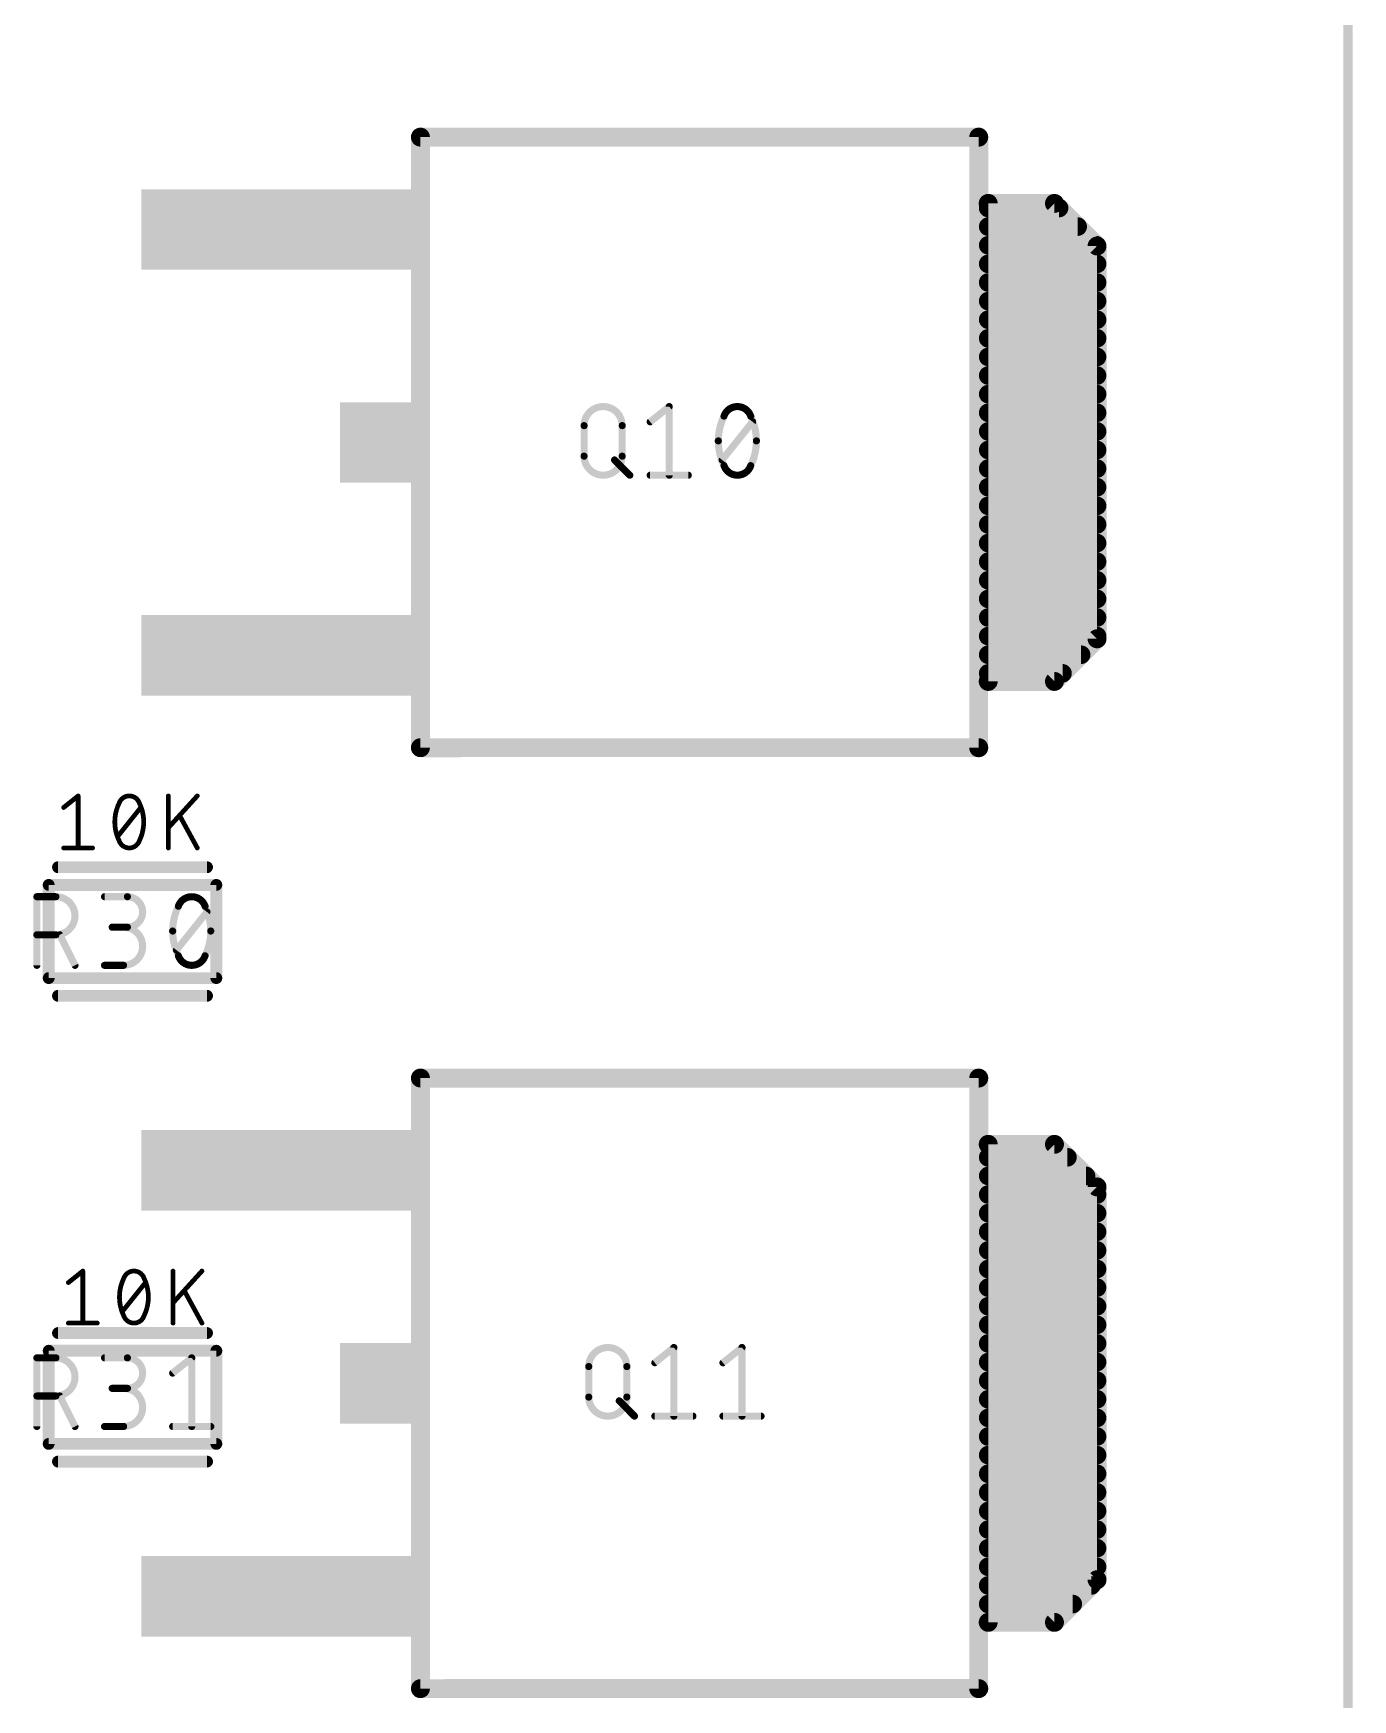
# Model space of a CAD drawing. Extents: x -0.1 to 70.1, y -0.1 to 54.
# Drawn here: x 55.88 to 70.05, y 17.95 to 35.84 of the extents above; entities that cross this region are included whole.
import ezdxf

# ---------------------------------------------------------------- set-up
doc = ezdxf.new("R2010")
doc.units = 0
for name, color, linetype in [('20', 31, 'CONTINUOUS'), ('21', 253, 'CONTINUOUS'), ('27', 253, 'CONTINUOUS'), ('51', 253, 'CONTINUOUS')]:
    doc.layers.add(name, color=color, linetype=linetype)

# ---------------------------------------------------------------- blocks, each defined once
blk = doc.blocks.new('RECT')
blk.add_solid([(-0.5, -0.5), (0.5, -0.5), (-0.5, 0.5), (0.5, 0.5)])

msp = doc.modelspace()

# ---------------------------------------------------------------- linework, layer by layer
at = {"layer": '20', "const_width": 0.1}
msp.add_lwpolyline([(70, 49), (70, 5)], dxfattribs=at)
at = {"layer": '21'}
for points, const_width in [([(60.041, 28.173), (60.041, 34.727)], 0.2032), ([(60.041, 34.727), (66.0354, 34.7266)], 0.2032), ([(66.0354, 28.1734), (60.041, 28.173)], 0.2032), ([(57.75, 26.89), (56.15, 26.89)], 0.127), ([(57.75, 25.51), (56.15, 25.51)], 0.127), ([(60.041, 18.073), (60.041, 24.627)], 0.2032), ([(60.041, 24.627), (66.0354, 24.6266)], 0.2032), ([(57.75, 21.89), (56.15, 21.89)], 0.127), ([(57.75, 20.51), (56.15, 20.51)], 0.127), ([(66.0354, 18.0734), (60.041, 18.073)], 0.2032)]:
    msp.add_lwpolyline(points, dxfattribs=dict(at, const_width=const_width))
for points, const_width in [([(60.0918, 34.727, 1), (59.9902, 34.727)], 0.1016), ([(60.041, 34.7778, 1), (60.041, 34.6762)], 0.1016), ([(66.0354, 34.6758, 1), (66.0354, 34.7774)], 0.1016), ([(60.041, 28.2238, 1), (60.041, 28.1222)], 0.1016), ([(66.0354, 28.1226, 1), (66.0354, 28.2242)], 0.1016), ([(59.9902, 28.173, 1), (60.0918, 28.173)], 0.1016), ([(56.15, 26.9217, 1), (56.15, 26.8583)], 0.0635), ([(57.75, 26.8583, 1), (57.75, 26.9217)], 0.0635), ([(56.15, 25.5418, 1), (56.15, 25.4783)], 0.0635), ([(57.75, 25.4783, 1), (57.75, 25.5418)], 0.0635), ([(60.0918, 24.627, 1), (59.9902, 24.627)], 0.1016), ([(60.041, 24.6778, 1), (60.041, 24.5762)], 0.1016), ([(66.0354, 24.5758, 1), (66.0354, 24.6774)], 0.1016), ([(56.15, 21.9217, 1), (56.15, 21.8583)], 0.0635), ([(57.75, 21.8583, 1), (57.75, 21.9217)], 0.0635), ([(56.15, 20.5418, 1), (56.15, 20.4783)], 0.0635), ([(57.75, 20.4783, 1), (57.75, 20.5418)], 0.0635), ([(60.041, 18.1238, 1), (60.041, 18.0222)], 0.1016), ([(59.9902, 18.073, 1), (60.0918, 18.073)], 0.1016), ([(66.0354, 18.0226, 1), (66.0354, 18.1242)], 0.1016)]:
    msp.add_lwpolyline(points, format="xyb", dxfattribs=dict(at, const_width=const_width))
at = {"layer": '27'}
for points, const_width in [([(62.2073, 31.6301, 1), (61.7981, 31.6301)], 0.0762), ([(62.7313, 31.8347, 1), (62.6932, 31.8347)], 0.0381), ([(62.7242, 31.8198, 1), (62.7003, 31.8496)], 0.0381), ([(63.4438, 31.8347, 0.3205), (63.3005, 31.7324)], 0.0762), ([(63.587, 31.7324, 0.3205), (63.4438, 31.8347)], 0.0762), ([(63.4438, 31.8537, 1), (63.4438, 31.8157)], 0.0381), ([(63.4438, 31.8157, 1), (63.4438, 31.8538)], 0.0381), ([(61.8172, 31.6301, 1), (61.7791, 31.6301)], 0.0381), ([(62.2264, 31.6301, 1), (62.1883, 31.6301)], 0.0381), ([(62.4957, 31.6859, 1), (62.5195, 31.6561)], 0.0381), ([(63.3005, 31.7324, 0.1139), (63.2392, 31.4664)], 0.0762), ([(63.2825, 31.7386, 1), (63.3186, 31.7262)], 0.0381), ([(63.3177, 31.724, 1), (63.2834, 31.7407)], 0.0381), ([(63.6484, 31.4664, 0.1139), (63.587, 31.7324)], 0.0762), ([(63.6041, 31.7407, 1), (63.5699, 31.724)], 0.0381), ([(63.569, 31.7262, 1), (63.605, 31.7386)], 0.0381), ([(63.6223, 31.6591, 1), (63.5926, 31.6829)], 0.0381), ([(61.7791, 31.6301, 1), (61.8172, 31.6301)], 0.0381), ([(62.1883, 31.6301, 1), (62.2264, 31.6301)], 0.0381), ([(63.2392, 31.4664, 0.1139), (63.3005, 31.2004)], 0.0762), ([(63.2582, 31.4664, 1), (63.2201, 31.4664)], 0.0381), ([(63.2201, 31.4664, 1), (63.2582, 31.4664)], 0.0381), ([(63.587, 31.2004, 0.1139), (63.6484, 31.4664)], 0.0762), ([(63.6674, 31.4664, 1), (63.6293, 31.4664)], 0.0381), ([(63.6293, 31.4664, 1), (63.6674, 31.4664)], 0.0381), ([(61.7981, 31.3027, 1), (62.2073, 31.3027)], 0.0762), ([(61.8171, 31.3027, 1), (61.779, 31.3027)], 0.0381), ([(61.7791, 31.3027, 1), (61.8172, 31.3027)], 0.0381), ([(62.2264, 31.3027, 1), (62.1883, 31.3027)], 0.0381), ([(62.1883, 31.3027, 1), (62.2264, 31.3027)], 0.0381), ([(62.1389, 31.2753, 1), (62.112, 31.2483)], 0.0381), ([(62.2757, 31.0846, 1), (62.3026, 31.1116)], 0.0381), ([(62.5076, 31.1172, 1), (62.5076, 31.0791)], 0.0381), ([(62.9169, 31.0791, 1), (62.9169, 31.1172)], 0.0381), ([(63.2652, 31.2737, 1), (63.295, 31.2499)], 0.0381), ([(63.3005, 31.2004, 0.3205), (63.4438, 31.0981)], 0.0762), ([(63.3186, 31.2066, 1), (63.2825, 31.1942)], 0.0381), ([(63.2834, 31.1921, 1), (63.3177, 31.2088)], 0.0381), ([(63.4438, 31.0981, 0.3205), (63.587, 31.2004)], 0.0762), ([(63.4438, 31.1171, 1), (63.4438, 31.0791)], 0.0381), ([(63.4438, 31.0791, 1), (63.4438, 31.1171)], 0.0381), ([(63.5699, 31.2088, 1), (63.6041, 31.1921)], 0.0381), ([(63.605, 31.1942, 1), (63.569, 31.2066)], 0.0381), ([(62.6932, 31.0981, 1), (62.7313, 31.0981)], 0.0381), ([(56.2031, 27.5413, 1), (56.219, 27.5214)], 0.0254), ([(56.379, 27.6555, 1), (56.3536, 27.6555)], 0.0254), ([(56.3742, 27.6456, 1), (56.3584, 27.6654)], 0.0254), ([(56.8063, 27.5779, 0.1139), (56.7597, 27.3761)], 0.0508), ([(56.9149, 27.6555, 0.3205), (56.8063, 27.5779)], 0.0508), ([(56.7943, 27.582, 1), (56.8183, 27.5738)], 0.0254), ([(56.8177, 27.5724, 1), (56.7949, 27.5835)], 0.0254), ([(57.0236, 27.5779, 0.3205), (56.9149, 27.6555)], 0.0508), ([(56.9149, 27.6682, 1), (56.9149, 27.6428)], 0.0254), ([(56.9149, 27.6428, 1), (56.9149, 27.6682)], 0.0254), ([(57.0702, 27.3761, 0.1139), (57.0236, 27.5779)], 0.0508), ([(57.035, 27.5835, 1), (57.0122, 27.5724)], 0.0254), ([(57.0116, 27.5738, 1), (57.0356, 27.582)], 0.0254), ([(57.049, 27.5234, 1), (57.0292, 27.5393)], 0.0254), ([(57.3476, 27.6555, 1), (57.3222, 27.6555)], 0.0254), ([(57.6548, 27.647, 1), (57.636, 27.6641)], 0.0254), ([(56.7597, 27.3761, 0.1139), (56.8063, 27.1743)], 0.0508), ([(56.7724, 27.3761, 1), (56.747, 27.3761)], 0.0254), ([(56.747, 27.3761, 1), (56.7724, 27.3761)], 0.0254), ([(57.0236, 27.1743, 0.1139), (57.0702, 27.3761)], 0.0508), ([(57.0829, 27.3761, 1), (57.0575, 27.3761)], 0.0254), ([(57.0575, 27.3761, 1), (57.0829, 27.3761)], 0.0254), ([(57.4703, 27.4443, 1), (57.448, 27.4321)], 0.0254), ([(56.7808, 27.2288, 1), (56.8007, 27.213)], 0.0254), ([(56.8063, 27.1743, 0.3205), (56.9149, 27.0967)], 0.0508), ([(56.8183, 27.1785, 1), (56.7943, 27.1702)], 0.0254), ([(56.7949, 27.1688, 1), (56.8177, 27.1799)], 0.0254), ([(56.9149, 27.0967, 0.3205), (57.0236, 27.1743)], 0.0508), ([(57.0122, 27.1799, 1), (57.035, 27.1688)], 0.0254), ([(57.0356, 27.1702, 1), (57.0116, 27.1785)], 0.0254), ([(57.3255, 27.3226, 1), (57.3443, 27.3055)], 0.0254), ([(56.2111, 27.1094, 1), (56.2111, 27.084)], 0.0254), ([(56.3536, 27.0967, 1), (56.379, 27.0967)], 0.0254), ([(56.5215, 27.084, 1), (56.5215, 27.1094)], 0.0254), ([(56.9149, 27.1094, 1), (56.9149, 27.084)], 0.0254), ([(56.9149, 27.084, 1), (56.9149, 27.1094)], 0.0254), ([(57.3222, 27.0967, 1), (57.3476, 27.0967)], 0.0254), ([(57.6342, 27.0906, 1), (57.6565, 27.1028)], 0.0254), ([(55.9422, 26.5736, 1), (55.9041, 26.5736)], 0.0381), ([(55.9231, 26.5926, 1), (55.9231, 26.5545)], 0.0381), ([(56.1277, 26.1643, 1), (56.1277, 26.5736)], 0.0762), ([(56.1277, 26.5926, 1), (56.1277, 26.5545)], 0.0381), ([(56.1277, 26.5545, 1), (56.1277, 26.5926)], 0.0381), ([(56.6495, 26.5926, 1), (56.6495, 26.5545)], 0.0381), ([(56.8951, 26.2462, 1), (56.8951, 26.5736)], 0.0762), ([(56.8951, 26.5926, 1), (56.8951, 26.5545)], 0.0381), ([(56.8951, 26.5545, 1), (56.8951, 26.5926)], 0.0381), ([(57.4424, 26.4713, 0.1139), (57.3811, 26.2053)], 0.0762), ([(57.5857, 26.5736, 0.3205), (57.4424, 26.4713)], 0.0762), ([(57.4244, 26.4774, 1), (57.4605, 26.4651)], 0.0381), ([(57.4596, 26.4629, 1), (57.4253, 26.4796)], 0.0381), ([(57.7289, 26.4713, 0.3205), (57.5857, 26.5736)], 0.0762), ([(57.5857, 26.5926, 1), (57.5857, 26.5545)], 0.0381), ([(57.5857, 26.5545, 1), (57.5857, 26.5926)], 0.0381), ([(57.7903, 26.2053, 0.1139), (57.7289, 26.4713)], 0.0762), ([(57.746, 26.4796, 1), (57.7118, 26.4629)], 0.0381), ([(57.7109, 26.4651, 1), (57.7469, 26.4774)], 0.0381), ([(57.7642, 26.398, 1), (57.7345, 26.4218)], 0.0381), ([(55.9231, 26.1834, 1), (55.9231, 26.1453)], 0.0381), ([(56.1277, 26.1834, 1), (56.1277, 26.1453)], 0.0381), ([(56.1277, 26.1453, 1), (56.1277, 26.1834)], 0.0381), ([(56.1857, 26.1729, 1), (56.1516, 26.1558)], 0.0381), ([(56.7314, 26.2652, 1), (56.7314, 26.2271)], 0.0381), ([(56.8541, 25.837, 1), (56.8541, 26.2462)], 0.0762), ([(56.8541, 26.2652, 1), (56.8541, 26.2271)], 0.0381), ([(56.8951, 26.2652, 1), (56.8951, 26.2271)], 0.0381), ([(56.8951, 26.2271, 1), (56.8951, 26.2652)], 0.0381), ([(57.3811, 26.2053, 0.1139), (57.4424, 25.9393)], 0.0762), ([(57.4001, 26.2053, 1), (57.362, 26.2053)], 0.0381), ([(57.362, 26.2053, 1), (57.4001, 26.2053)], 0.0381), ([(57.7289, 25.9393, 0.1139), (57.7903, 26.2053)], 0.0762), ([(57.8093, 26.2053, 1), (57.7712, 26.2053)], 0.0381), ([(57.7712, 26.2053, 1), (57.8093, 26.2053)], 0.0381), ([(57.4071, 26.0125, 1), (57.4369, 25.9887)], 0.0381), ([(57.4424, 25.9393, 0.3205), (57.5857, 25.837)], 0.0762), ([(57.4605, 25.9454, 1), (57.4244, 25.9331)], 0.0381), ([(57.4253, 25.9309, 1), (57.4596, 25.9476)], 0.0381), ([(57.5857, 25.837, 0.3205), (57.7289, 25.9393)], 0.0762), ([(57.7118, 25.9476, 1), (57.746, 25.9309)], 0.0381), ([(57.7469, 25.9331, 1), (57.7109, 25.9454)], 0.0381), ([(55.9041, 25.837, 1), (55.9422, 25.837)], 0.0381), ([(56.3153, 25.8284, 1), (56.3494, 25.8455)], 0.0381), ([(56.6495, 25.856, 1), (56.6495, 25.8179)], 0.0381), ([(56.8541, 25.856, 1), (56.8541, 25.8179)], 0.0381), ([(56.8541, 25.8179, 1), (56.8541, 25.856)], 0.0381), ([(57.5857, 25.856, 1), (57.5857, 25.8179)], 0.0381), ([(57.5857, 25.8179, 1), (57.5857, 25.856)], 0.0381), ([(56.429, 22.5555, 1), (56.4036, 22.5555)], 0.0254), ([(56.4242, 22.5456, 1), (56.4084, 22.5654)], 0.0254), ([(56.9649, 22.5555, 0.3205), (56.8563, 22.4779)], 0.0508), ([(57.0736, 22.4779, 0.3205), (56.9649, 22.5555)], 0.0508), ([(56.9649, 22.5682, 1), (56.9649, 22.5428)], 0.0254), ([(56.9649, 22.5428, 1), (56.9649, 22.5682)], 0.0254), ([(57.3976, 22.5555, 1), (57.3722, 22.5555)], 0.0254), ([(57.7048, 22.547, 1), (57.686, 22.5641)], 0.0254), ([(56.2531, 22.4413, 1), (56.269, 22.4214)], 0.0254), ([(56.8563, 22.4779, 0.1139), (56.8097, 22.2761)], 0.0508), ([(56.8443, 22.482, 1), (56.8683, 22.4738)], 0.0254), ([(56.8677, 22.4724, 1), (56.8449, 22.4835)], 0.0254), ([(57.1202, 22.2761, 0.1139), (57.0736, 22.4779)], 0.0508), ([(57.085, 22.4835, 1), (57.0622, 22.4724)], 0.0254), ([(57.0616, 22.4738, 1), (57.0856, 22.482)], 0.0254), ([(57.099, 22.4234, 1), (57.0792, 22.4393)], 0.0254), ([(57.5203, 22.3443, 1), (57.498, 22.3321)], 0.0254), ([(56.8097, 22.2761, 0.1139), (56.8563, 22.0743)], 0.0508), ([(56.8224, 22.2761, 1), (56.797, 22.2761)], 0.0254), ([(56.797, 22.2761, 1), (56.8224, 22.2761)], 0.0254), ([(57.0736, 22.0743, 0.1139), (57.1202, 22.2761)], 0.0508), ([(57.1329, 22.2761, 1), (57.1075, 22.2761)], 0.0254), ([(57.1075, 22.2761, 1), (57.1329, 22.2761)], 0.0254), ([(57.3755, 22.2226, 1), (57.3943, 22.2055)], 0.0254), ([(56.2611, 22.0094, 1), (56.2611, 21.984)], 0.0254), ([(56.4036, 21.9967, 1), (56.429, 21.9967)], 0.0254), ([(56.5715, 21.984, 1), (56.5715, 22.0094)], 0.0254), ([(56.8308, 22.1288, 1), (56.8507, 22.113)], 0.0254), ([(56.8563, 22.0743, 0.3205), (56.9649, 21.9967)], 0.0508), ([(56.8683, 22.0785, 1), (56.8443, 22.0702)], 0.0254), ([(56.8449, 22.0688, 1), (56.8677, 22.0799)], 0.0254), ([(56.9649, 21.9967, 0.3205), (57.0736, 22.0743)], 0.0508), ([(56.9649, 22.0094, 1), (56.9649, 21.984)], 0.0254), ([(56.9649, 21.984, 1), (56.9649, 22.0094)], 0.0254), ([(57.0622, 22.0799, 1), (57.085, 22.0688)], 0.0254), ([(57.0856, 22.0702, 1), (57.0616, 22.0785)], 0.0254), ([(57.3722, 21.9967, 1), (57.3976, 21.9967)], 0.0254), ([(57.6842, 21.9906, 1), (57.7065, 22.0028)], 0.0254), ([(55.9422, 21.6236, 1), (55.9041, 21.6236)], 0.0381), ([(55.9231, 21.6426, 1), (55.9231, 21.6045)], 0.0381), ([(56.1277, 21.2143, 1), (56.1277, 21.6236)], 0.0762), ([(56.1277, 21.6426, 1), (56.1277, 21.6045)], 0.0381), ([(56.1277, 21.6045, 1), (56.1277, 21.6426)], 0.0381), ([(56.6495, 21.6426, 1), (56.6495, 21.6045)], 0.0381), ([(56.8951, 21.2962, 1), (56.8951, 21.6236)], 0.0762), ([(56.8951, 21.6426, 1), (56.8951, 21.6045)], 0.0381), ([(56.8951, 21.6045, 1), (56.8951, 21.6426)], 0.0381), ([(57.6047, 21.6236, 1), (57.5666, 21.6236)], 0.0381), ([(57.5976, 21.6087, 1), (57.5738, 21.6384)], 0.0381), ([(62.2573, 21.5301, 1), (61.8481, 21.5301)], 0.0762), ([(62.7813, 21.7347, 1), (62.7432, 21.7347)], 0.0381), ([(62.7742, 21.7198, 1), (62.7503, 21.7496)], 0.0381), ([(63.5128, 21.7347, 1), (63.4747, 21.7347)], 0.0381), ([(63.5057, 21.7198, 1), (63.4819, 21.7496)], 0.0381), ([(57.3692, 21.4747, 1), (57.393, 21.445)], 0.0381), ([(61.8672, 21.5301, 1), (61.8291, 21.5301)], 0.0381), ([(61.8291, 21.5301, 1), (61.8672, 21.5301)], 0.0381), ([(62.2764, 21.5301, 1), (62.2383, 21.5301)], 0.0381), ([(62.2383, 21.5301, 1), (62.2764, 21.5301)], 0.0381), ([(62.5457, 21.5859, 1), (62.5695, 21.5561)], 0.0381), ([(63.2773, 21.5859, 1), (63.3011, 21.5561)], 0.0381), ([(56.7314, 21.3152, 1), (56.7314, 21.2771)], 0.0381), ([(56.8541, 20.887, 1), (56.8541, 21.2962)], 0.0762), ([(56.8541, 21.3152, 1), (56.8541, 21.2771)], 0.0381), ([(56.8951, 21.3152, 1), (56.8951, 21.2771)], 0.0381), ([(56.8951, 21.2771, 1), (56.8951, 21.3152)], 0.0381), ([(55.9231, 21.2334, 1), (55.9231, 21.1953)], 0.0381), ([(56.1277, 21.2334, 1), (56.1277, 21.1953)], 0.0381), ([(56.1277, 21.1953, 1), (56.1277, 21.2334)], 0.0381), ([(56.1857, 21.2229, 1), (56.1516, 21.2058)], 0.0381), ([(61.8481, 21.2027, 1), (62.2573, 21.2027)], 0.0762), ([(61.8671, 21.2027, 1), (61.829, 21.2027)], 0.0381), ([(61.8291, 21.2027, 1), (61.8672, 21.2027)], 0.0381), ([(62.1889, 21.1753, 1), (62.162, 21.1483)], 0.0381), ([(62.2764, 21.2027, 1), (62.2383, 21.2027)], 0.0381), ([(62.2383, 21.2027, 1), (62.2764, 21.2027)], 0.0381), ([(62.3257, 20.9846, 1), (62.3526, 21.0116)], 0.0381), ([(62.5576, 21.0172, 1), (62.5576, 20.9791)], 0.0381), ([(62.7432, 20.9981, 1), (62.7813, 20.9981)], 0.0381), ([(62.9669, 20.9791, 1), (62.9669, 21.0172)], 0.0381), ([(63.2892, 21.0172, 1), (63.2892, 20.9791)], 0.0381), ([(63.4747, 20.9981, 1), (63.5128, 20.9981)], 0.0381), ([(63.6984, 20.9791, 1), (63.6984, 21.0172)], 0.0381), ([(55.9041, 20.887, 1), (55.9422, 20.887)], 0.0381), ([(56.3153, 20.8784, 1), (56.3494, 20.8955)], 0.0381), ([(56.6495, 20.906, 1), (56.6495, 20.8679)], 0.0381), ([(56.8541, 20.906, 1), (56.8541, 20.8679)], 0.0381), ([(56.8541, 20.8679, 1), (56.8541, 20.906)], 0.0381), ([(57.3811, 20.906, 1), (57.3811, 20.8679)], 0.0381), ([(57.5666, 20.887, 1), (57.6047, 20.887)], 0.0381), ([(57.7903, 20.8679, 1), (57.7903, 20.906)], 0.0381)]:
    msp.add_lwpolyline(points, format="xyb", dxfattribs=dict(at, const_width=const_width))
for points, const_width in [([(62.5076, 31.671), (62.7123, 31.8347)], 0.0762), ([(62.7123, 31.8347), (62.7123, 31.0981)], 0.0762), ([(61.7981, 31.3027), (61.7981, 31.6301)], 0.0762), ([(62.2073, 31.6301), (62.2073, 31.3027)], 0.0762), ([(63.2801, 31.2618), (63.6075, 31.671)], 0.0762), ([(62.1255, 31.2618), (62.2892, 31.0981)], 0.0762), ([(62.5076, 31.0981), (62.9169, 31.0981)], 0.0762), ([(56.2111, 27.5314), (56.3663, 27.6555)], 0.0508), ([(56.3663, 27.6555), (56.3663, 27.0967)], 0.0508), ([(56.7908, 27.2209), (57.0391, 27.5314)], 0.0508), ([(57.3349, 27.0967), (57.3349, 27.6555)], 0.0508), ([(57.6454, 27.6555), (57.3349, 27.314)], 0.0508), ([(57.6454, 27.0967), (57.4591, 27.4382)], 0.0508), ([(56.2111, 27.0967), (56.5215, 27.0967)], 0.0508), ([(55.9231, 25.837), (55.9231, 26.5736)], 0.0762), ([(55.9231, 26.5736), (56.1277, 26.5736)], 0.0762), ([(56.6495, 26.5736), (56.8951, 26.5736)], 0.0762), ([(57.422, 26.0006), (57.7494, 26.4099)], 0.0762), ([(56.1277, 26.1643), (55.9231, 26.1643)], 0.0762), ([(56.3324, 25.837), (56.1687, 26.1643)], 0.0762), ([(56.8951, 26.2462), (56.7314, 26.2462)], 0.0762), ([(56.6495, 25.837), (56.8541, 25.837)], 0.0762), ([(56.2611, 22.4314), (56.4163, 22.5555)], 0.0508), ([(56.4163, 22.5555), (56.4163, 21.9967)], 0.0508), ([(57.3849, 21.9967), (57.3849, 22.5555)], 0.0508), ([(57.6954, 22.5555), (57.3849, 22.214)], 0.0508), ([(56.8408, 22.1209), (57.0891, 22.4314)], 0.0508), ([(57.6954, 21.9967), (57.5091, 22.3382)], 0.0508), ([(56.2611, 21.9967), (56.5715, 21.9967)], 0.0508), ([(55.9231, 20.887), (55.9231, 21.6236)], 0.0762), ([(55.9231, 21.6236), (56.1277, 21.6236)], 0.0762), ([(56.6495, 21.6236), (56.8951, 21.6236)], 0.0762), ([(57.3811, 21.4599), (57.5857, 21.6236)], 0.0762), ([(57.5857, 21.6236), (57.5857, 20.887)], 0.0762), ([(62.5576, 21.571), (62.7623, 21.7347)], 0.0762), ([(62.7623, 21.7347), (62.7623, 20.9981)], 0.0762), ([(63.2892, 21.571), (63.4938, 21.7347)], 0.0762), ([(63.4938, 21.7347), (63.4938, 20.9981)], 0.0762), ([(61.8481, 21.2027), (61.8481, 21.5301)], 0.0762), ([(62.2573, 21.5301), (62.2573, 21.2027)], 0.0762), ([(56.8951, 21.2962), (56.7314, 21.2962)], 0.0762), ([(56.1277, 21.2143), (55.9231, 21.2143)], 0.0762), ([(56.3324, 20.887), (56.1687, 21.2143)], 0.0762), ([(62.1755, 21.1618), (62.3392, 20.9981)], 0.0762), ([(62.5576, 20.9981), (62.9669, 20.9981)], 0.0762), ([(63.2892, 20.9981), (63.6984, 20.9981)], 0.0762), ([(56.6495, 20.887), (56.8541, 20.887)], 0.0762), ([(57.3811, 20.887), (57.7903, 20.887)], 0.0762)]:
    msp.add_lwpolyline(points, dxfattribs=dict(at, const_width=const_width))
at = {"layer": '51'}
for points, const_width in [([(66.035, 34.727), (66.0346, 28.1726)], 0.2032), ([(66.137, 34.0154), (66.8482, 34.0154)], 0.2032), ([(66.137, 28.8846), (66.137, 34.0154)], 0.2032), ([(66.137, 34.0154), (66.8482, 34.0154)], 0.1998), ([(66.137, 28.8846), (66.137, 34.0154)], 0.1998), ([(66.137, 33.966), (66.8976, 33.966)], 0.1998), ([(66.8482, 34.0154), (67.3054, 33.5582)], 0.2032), ([(66.8482, 34.0154), (67.3054, 33.5582)], 0.1998), ([(66.137, 33.7662), (67.0974, 33.7662)], 0.1998), ([(66.137, 33.5664), (67.2972, 33.5664)], 0.1998), ([(67.3054, 33.5582), (67.3054, 29.3418)], 0.2032), ([(67.3054, 33.5582), (67.3054, 29.3418)], 0.1998), ([(66.137, 33.3666), (67.3054, 33.3666)], 0.1998), ([(66.137, 33.1668), (67.3054, 33.1668)], 0.1998), ([(66.137, 32.967), (67.3054, 32.967)], 0.1998), ([(66.137, 32.7672), (67.3054, 32.7672)], 0.1998), ([(66.137, 32.5674), (67.3054, 32.5674)], 0.1998), ([(66.137, 32.3676), (67.3054, 32.3676)], 0.1998), ([(66.137, 32.1678), (67.3054, 32.1678)], 0.1998), ([(66.137, 31.968), (67.3054, 31.968)], 0.1998), ([(66.137, 31.7682), (67.3054, 31.7682)], 0.1998), ([(66.137, 31.5684), (67.3054, 31.5684)], 0.1998), ([(66.137, 31.3686), (67.3054, 31.3686)], 0.1998), ([(66.137, 31.1688), (67.3054, 31.1688)], 0.1998), ([(66.137, 30.969), (67.3054, 30.969)], 0.1998), ([(66.137, 30.7692), (67.3054, 30.7692)], 0.1998), ([(66.137, 30.5694), (67.3054, 30.5694)], 0.1998), ([(66.137, 30.3696), (67.3054, 30.3696)], 0.1998), ([(66.137, 30.1698), (67.3054, 30.1698)], 0.1998), ([(66.137, 29.97), (67.3054, 29.97)], 0.1998), ([(66.137, 29.7702), (67.3054, 29.7702)], 0.1998), ([(66.137, 29.5704), (67.3054, 29.5704)], 0.1998), ([(66.137, 29.3706), (67.3054, 29.3706)], 0.1998), ([(67.3054, 29.3418), (66.8482, 28.8846)], 0.2032), ([(67.3054, 29.3418), (66.8482, 28.8846)], 0.1998), ([(66.137, 29.1708), (67.1344, 29.1708)], 0.1998), ([(66.8482, 28.8846), (66.137, 28.8846)], 0.2032), ([(66.137, 28.971), (66.9346, 28.971)], 0.1998), ([(66.8482, 28.8846), (66.137, 28.8846)], 0.1998), ([(57.85, 26.7), (56.05, 26.7)], 0.127), ([(56.05, 25.7), (56.05, 26.7)], 0.127), ([(57.85, 25.7), (57.85, 26.7)], 0.127), ([(57.85, 25.7), (56.05, 25.7)], 0.127), ([(66.035, 24.627), (66.0346, 18.0726)], 0.2032), ([(66.137, 23.9154), (66.8482, 23.9154)], 0.2032), ([(66.137, 18.7846), (66.137, 23.9154)], 0.2032), ([(66.137, 23.9154), (66.8482, 23.9154)], 0.1998), ([(66.137, 18.7846), (66.137, 23.9154)], 0.1998), ([(66.8482, 23.9154), (67.3054, 23.4582)], 0.2032), ([(66.8482, 23.9154), (67.3054, 23.4582)], 0.1998), ([(66.137, 23.7762), (66.9874, 23.7762)], 0.1998), ([(66.137, 23.5764), (67.1872, 23.5764)], 0.1998), ([(66.137, 23.3766), (67.3054, 23.3766)], 0.1998), ([(67.3054, 23.4582), (67.3054, 19.2418)], 0.2032), ([(67.3054, 23.4582), (67.3054, 19.2418)], 0.1998), ([(66.137, 23.1768), (67.3054, 23.1768)], 0.1998), ([(66.137, 22.977), (67.3054, 22.977)], 0.1998), ([(66.137, 22.7772), (67.3054, 22.7772)], 0.1998), ([(66.137, 22.5774), (67.3054, 22.5774)], 0.1998), ([(66.137, 22.3776), (67.3054, 22.3776)], 0.1998), ([(66.137, 22.1778), (67.3054, 22.1778)], 0.1998), ([(66.137, 21.978), (67.3054, 21.978)], 0.1998), ([(66.137, 21.7782), (67.3054, 21.7782)], 0.1998), ([(57.85, 21.7), (56.05, 21.7)], 0.127), ([(56.05, 20.7), (56.05, 21.7)], 0.127), ([(57.85, 20.7), (57.85, 21.7)], 0.127), ([(66.137, 21.5784), (67.3054, 21.5784)], 0.1998), ([(66.137, 21.3786), (67.3054, 21.3786)], 0.1998), ([(66.137, 21.1788), (67.3054, 21.1788)], 0.1998), ([(66.137, 20.979), (67.3054, 20.979)], 0.1998), ([(57.85, 20.7), (56.05, 20.7)], 0.127), ([(66.137, 20.7792), (67.3054, 20.7792)], 0.1998), ([(66.137, 20.5794), (67.3054, 20.5794)], 0.1998), ([(66.137, 20.3796), (67.3054, 20.3796)], 0.1998), ([(66.137, 20.1798), (67.3054, 20.1798)], 0.1998), ([(66.137, 19.98), (67.3054, 19.98)], 0.1998), ([(66.137, 19.7802), (67.3054, 19.7802)], 0.1998), ([(66.137, 19.5804), (67.3054, 19.5804)], 0.1998), ([(66.137, 19.3806), (67.3054, 19.3806)], 0.1998), ([(67.3054, 19.2418), (66.8482, 18.7846)], 0.2032), ([(67.3054, 19.2418), (66.8482, 18.7846)], 0.1998), ([(66.137, 19.1808), (67.2444, 19.1808)], 0.1998), ([(66.137, 18.981), (67.0446, 18.981)], 0.1998), ([(66.8482, 18.7846), (66.137, 18.7846)], 0.2032), ([(66.8482, 18.7846), (66.137, 18.7846)], 0.1998)]:
    msp.add_lwpolyline(points, dxfattribs=dict(at, const_width=const_width))
for points, const_width in [([(66.0858, 34.727, 1), (65.9842, 34.727)], 0.1016), ([(66.137, 34.0662, 1), (66.137, 33.9646)], 0.1016), ([(66.1878, 34.0154, 1), (66.0862, 34.0154)], 0.1016), ([(66.137, 34.0654, 1), (66.137, 33.9654)], 0.0999), ([(66.137, 34.016, 1), (66.137, 33.916)], 0.0999), ([(66.1869, 34.0154, 1), (66.0871, 34.0154)], 0.0999), ([(66.8841, 34.0513, 1), (66.8123, 33.9795)], 0.1016), ([(66.8835, 34.0507, 1), (66.8129, 33.9801)], 0.0999), ([(66.8482, 33.9646, 1), (66.8482, 34.0662)], 0.1016), ([(66.8482, 33.9654, 1), (66.8482, 34.0654)], 0.0999), ([(66.8976, 33.916, 1), (66.8976, 34.016)], 0.0999), ([(66.137, 33.8162, 1), (66.137, 33.7163)], 0.0999), ([(67.0974, 33.7163, 1), (67.0974, 33.8162)], 0.0999), ([(66.137, 33.6164, 1), (66.137, 33.5164)], 0.0999), ([(67.3562, 33.5582, 1), (67.2546, 33.5582)], 0.1016), ([(67.3554, 33.5582, 1), (67.2555, 33.5582)], 0.0999), ([(67.2695, 33.5223, 1), (67.3413, 33.5941)], 0.1016), ([(67.2701, 33.5229, 1), (67.3407, 33.5935)], 0.0999), ([(67.2972, 33.5164, 1), (67.2972, 33.6164)], 0.0999), ([(66.137, 33.4166, 1), (66.137, 33.3166)], 0.0999), ([(67.3054, 33.3166, 1), (67.3054, 33.4166)], 0.0999), ([(66.137, 33.2168, 1), (66.137, 33.1168)], 0.0999), ([(67.3054, 33.1168, 1), (67.3054, 33.2168)], 0.0999), ([(66.137, 33.017, 1), (66.137, 32.917)], 0.0999), ([(67.3054, 32.917, 1), (67.3054, 33.017)], 0.0999), ([(66.137, 32.8172, 1), (66.137, 32.7172)], 0.0999), ([(67.3054, 32.7172, 1), (67.3054, 32.8172)], 0.0999), ([(66.137, 32.6174, 1), (66.137, 32.5174)], 0.0999), ([(67.3054, 32.5174, 1), (67.3054, 32.6174)], 0.0999), ([(66.137, 32.4176, 1), (66.137, 32.3177)], 0.0999), ([(67.3054, 32.3177, 1), (67.3054, 32.4176)], 0.0999), ([(66.137, 32.2178, 1), (66.137, 32.1178)], 0.0999), ([(67.3054, 32.1178, 1), (67.3054, 32.2178)], 0.0999), ([(66.137, 32.0179, 1), (66.137, 31.9181)], 0.0999), ([(67.3054, 31.9181, 1), (67.3054, 32.0179)], 0.0999), ([(66.137, 31.8181, 1), (66.137, 31.7183)], 0.0999), ([(67.3054, 31.7183, 1), (67.3054, 31.8181)], 0.0999), ([(66.137, 31.6183, 1), (66.137, 31.5185)], 0.0999), ([(67.3054, 31.5185, 1), (67.3054, 31.6183)], 0.0999), ([(66.137, 31.4185, 1), (66.137, 31.3187)], 0.0999), ([(67.3054, 31.3187, 1), (67.3054, 31.4185)], 0.0999), ([(66.137, 31.2188, 1), (66.137, 31.1189)], 0.0999), ([(67.3054, 31.1189, 1), (67.3054, 31.2188)], 0.0999), ([(66.137, 31.019, 1), (66.137, 30.9191)], 0.0999), ([(67.3054, 30.9191, 1), (67.3054, 31.019)], 0.0999), ([(66.137, 30.8192, 1), (66.137, 30.7193)], 0.0999), ([(67.3054, 30.7193, 1), (67.3054, 30.8192)], 0.0999), ([(66.137, 30.6194, 1), (66.137, 30.5195)], 0.0999), ([(67.3054, 30.5195, 1), (67.3054, 30.6194)], 0.0999), ([(66.137, 30.4196, 1), (66.137, 30.3197)], 0.0999), ([(67.3054, 30.3197, 1), (67.3054, 30.4196)], 0.0999), ([(66.137, 30.2198, 1), (66.137, 30.1199)], 0.0999), ([(67.3054, 30.1199, 1), (67.3054, 30.2198)], 0.0999), ([(66.137, 30.02, 1), (66.137, 29.9201)], 0.0999), ([(67.3054, 29.9201, 1), (67.3054, 30.02)], 0.0999), ([(66.137, 29.8202, 1), (66.137, 29.7203)], 0.0999), ([(67.3054, 29.7203, 1), (67.3054, 29.8202)], 0.0999), ([(66.137, 29.6204, 1), (66.137, 29.5205)], 0.0999), ([(67.3054, 29.5205, 1), (67.3054, 29.6204)], 0.0999), ([(66.137, 29.4206, 1), (66.137, 29.3207)], 0.0999), ([(67.2546, 29.3418, 1), (67.3562, 29.3418)], 0.1016), ([(67.2555, 29.3418, 1), (67.3554, 29.3418)], 0.0999), ([(67.3413, 29.3059, 1), (67.2695, 29.3777)], 0.1016), ([(67.3407, 29.3065, 1), (67.2701, 29.3771)], 0.0999), ([(67.3054, 29.3207, 1), (67.3054, 29.4206)], 0.0999), ([(66.137, 29.2207, 1), (66.137, 29.1209)], 0.0999), ([(67.1344, 29.1209, 1), (67.1344, 29.2207)], 0.0999), ([(66.137, 28.9354, 1), (66.137, 28.8338)], 0.1016), ([(66.137, 29.0209, 1), (66.137, 28.9211)], 0.0999), ([(66.137, 28.9346, 1), (66.137, 28.8347)], 0.0999), ([(66.8482, 28.8338, 1), (66.8482, 28.9354)], 0.1016), ([(66.8482, 28.8347, 1), (66.8482, 28.9346)], 0.0999), ([(66.9346, 28.9211, 1), (66.9346, 29.0209)], 0.0999), ([(66.0862, 28.8846, 1), (66.1878, 28.8846)], 0.1016), ([(66.0871, 28.8846, 1), (66.1869, 28.8846)], 0.0999), ([(66.8123, 28.9205, 1), (66.8841, 28.8487)], 0.1016), ([(66.8129, 28.9199, 1), (66.8835, 28.8493)], 0.0999), ([(65.9838, 28.1726, 1), (66.0854, 28.1726)], 0.1016), ([(56.05, 26.7318, 1), (56.05, 26.6683)], 0.0635), ([(56.0818, 26.7, 1), (56.0183, 26.7)], 0.0635), ([(57.8818, 26.7, 1), (57.8182, 26.7)], 0.0635), ([(57.85, 26.6683, 1), (57.85, 26.7318)], 0.0635), ([(56.05, 25.7318, 1), (56.05, 25.6683)], 0.0635), ([(57.85, 25.6683, 1), (57.85, 25.7318)], 0.0635), ([(56.0183, 25.7, 1), (56.0818, 25.7)], 0.0635), ([(57.8182, 25.7, 1), (57.8818, 25.7)], 0.0635), ([(66.0858, 24.627, 1), (65.9842, 24.627)], 0.1016), ([(66.137, 23.9662, 1), (66.137, 23.8646)], 0.1016), ([(66.1878, 23.9154, 1), (66.0862, 23.9154)], 0.1016), ([(66.137, 23.9654, 1), (66.137, 23.8655)], 0.0999), ([(66.1869, 23.9154, 1), (66.0871, 23.9154)], 0.0999), ([(66.8841, 23.9513, 1), (66.8123, 23.8795)], 0.1016), ([(66.8835, 23.9507, 1), (66.8129, 23.8801)], 0.0999), ([(66.8482, 23.8646, 1), (66.8482, 23.9662)], 0.1016), ([(66.8482, 23.8655, 1), (66.8482, 23.9654)], 0.0999), ([(66.137, 23.8262, 1), (66.137, 23.7263)], 0.0999), ([(66.9874, 23.7263, 1), (66.9874, 23.8262)], 0.0999), ([(66.137, 23.6263, 1), (66.137, 23.5265)], 0.0999), ([(67.1872, 23.5265, 1), (67.1872, 23.6263)], 0.0999), ([(66.137, 23.4265, 1), (66.137, 23.3267)], 0.0999), ([(67.3562, 23.4582, 1), (67.2546, 23.4582)], 0.1016), ([(67.3554, 23.4582, 1), (67.2555, 23.4582)], 0.0999), ([(67.2695, 23.4223, 1), (67.3413, 23.4941)], 0.1016), ([(67.2701, 23.4229, 1), (67.3407, 23.4935)], 0.0999), ([(67.3054, 23.3267, 1), (67.3054, 23.4265)], 0.0999), ([(66.137, 23.2267, 1), (66.137, 23.1269)], 0.0999), ([(67.3054, 23.1269, 1), (67.3054, 23.2267)], 0.0999), ([(66.137, 23.0269, 1), (66.137, 22.9271)], 0.0999), ([(67.3054, 22.9271, 1), (67.3054, 23.0269)], 0.0999), ([(66.137, 22.8271, 1), (66.137, 22.7273)], 0.0999), ([(67.3054, 22.7273, 1), (67.3054, 22.8271)], 0.0999), ([(66.137, 22.6273, 1), (66.137, 22.5275)], 0.0999), ([(67.3054, 22.5275, 1), (67.3054, 22.6273)], 0.0999), ([(66.137, 22.4276, 1), (66.137, 22.3277)], 0.0999), ([(67.3054, 22.3277, 1), (67.3054, 22.4276)], 0.0999), ([(66.137, 22.2278, 1), (66.137, 22.1279)], 0.0999), ([(67.3054, 22.1279, 1), (67.3054, 22.2278)], 0.0999), ([(66.137, 22.028, 1), (66.137, 21.9281)], 0.0999), ([(67.3054, 21.9281, 1), (67.3054, 22.028)], 0.0999), ([(66.137, 21.8282, 1), (66.137, 21.7283)], 0.0999), ([(67.3054, 21.7283, 1), (67.3054, 21.8282)], 0.0999), ([(56.0818, 21.7, 1), (56.0183, 21.7)], 0.0635), ([(56.05, 21.7317, 1), (56.05, 21.6683)], 0.0635), ([(57.8818, 21.7, 1), (57.8182, 21.7)], 0.0635), ([(57.85, 21.6683, 1), (57.85, 21.7317)], 0.0635), ([(66.137, 21.6284, 1), (66.137, 21.5285)], 0.0999), ([(67.3054, 21.5285, 1), (67.3054, 21.6284)], 0.0999), ([(66.137, 21.4286, 1), (66.137, 21.3287)], 0.0999), ([(67.3054, 21.3287, 1), (67.3054, 21.4286)], 0.0999), ([(66.137, 21.2288, 1), (66.137, 21.1289)], 0.0999), ([(67.3054, 21.1289, 1), (67.3054, 21.2288)], 0.0999), ([(66.137, 21.029, 1), (66.137, 20.9291)], 0.0999), ([(67.3054, 20.9291, 1), (67.3054, 21.029)], 0.0999), ([(56.05, 20.7317, 1), (56.05, 20.6683)], 0.0635), ([(57.85, 20.6683, 1), (57.85, 20.7317)], 0.0635), ([(66.137, 20.8291, 1), (66.137, 20.7293)], 0.0999), ([(67.3054, 20.7293, 1), (67.3054, 20.8291)], 0.0999), ([(56.0183, 20.7, 1), (56.0818, 20.7)], 0.0635), ([(57.8182, 20.7, 1), (57.8818, 20.7)], 0.0635), ([(66.137, 20.6293, 1), (66.137, 20.5295)], 0.0999), ([(67.3054, 20.5295, 1), (67.3054, 20.6293)], 0.0999), ([(66.137, 20.4295, 1), (66.137, 20.3297)], 0.0999), ([(67.3054, 20.3297, 1), (67.3054, 20.4295)], 0.0999), ([(66.137, 20.2297, 1), (66.137, 20.1299)], 0.0999), ([(67.3054, 20.1299, 1), (67.3054, 20.2297)], 0.0999), ([(66.137, 20.0299, 1), (66.137, 19.9301)], 0.0999), ([(67.3054, 19.9301, 1), (67.3054, 20.0299)], 0.0999), ([(66.137, 19.8301, 1), (66.137, 19.7303)], 0.0999), ([(67.3054, 19.7303, 1), (67.3054, 19.8301)], 0.0999), ([(66.137, 19.6303, 1), (66.137, 19.5305)], 0.0999), ([(67.3054, 19.5305, 1), (67.3054, 19.6303)], 0.0999), ([(66.137, 19.4306, 1), (66.137, 19.3307)], 0.0999), ([(67.3413, 19.2059, 1), (67.2695, 19.2777)], 0.1016), ([(67.3407, 19.2065, 1), (67.2701, 19.2771)], 0.0999), ([(67.3054, 19.3307, 1), (67.3054, 19.4306)], 0.0999), ([(66.137, 19.2308, 1), (66.137, 19.1309)], 0.0999), ([(67.2444, 19.1309, 1), (67.2444, 19.2308)], 0.0999), ([(67.2546, 19.2418, 1), (67.3562, 19.2418)], 0.1016), ([(67.2555, 19.2418, 1), (67.3554, 19.2418)], 0.0999), ([(66.137, 19.031, 1), (66.137, 18.9311)], 0.0999), ([(67.0446, 18.9311, 1), (67.0446, 19.031)], 0.0999), ([(66.137, 18.8354, 1), (66.137, 18.7338)], 0.1016), ([(66.0862, 18.7846, 1), (66.1878, 18.7846)], 0.1016), ([(66.137, 18.8346, 1), (66.137, 18.7347)], 0.0999), ([(66.0871, 18.7846, 1), (66.1869, 18.7846)], 0.0999), ([(66.8123, 18.8205, 1), (66.8841, 18.7487)], 0.1016), ([(66.8129, 18.8199, 1), (66.8835, 18.7493)], 0.0999), ([(66.8482, 18.7338, 1), (66.8482, 18.8354)], 0.1016), ([(66.8482, 18.7347, 1), (66.8482, 18.8346)], 0.0999), ([(65.9838, 18.0726, 1), (66.0854, 18.0726)], 0.1016)]:
    msp.add_lwpolyline(points, format="xyb", dxfattribs=dict(at, const_width=const_width))

# ---------------------------------------------------------------- block references
at = {"layer": '21', "xscale": 0.8636, "yscale": 0.762, "rotation": 270}
for p in [(59.5584, 31.45), (59.5584, 21.35)]:
    msp.add_blockref('RECT', p, dxfattribs=at)
at = {"layer": '51', "xscale": 0.8636, "yscale": 2.8956, "rotation": 270}
for p in [(58.4916, 33.736), (58.4916, 29.164), (58.4916, 23.636), (58.4916, 19.064)]:
    msp.add_blockref('RECT', p, dxfattribs=at)

doc.saveas('drawing.dxf')
